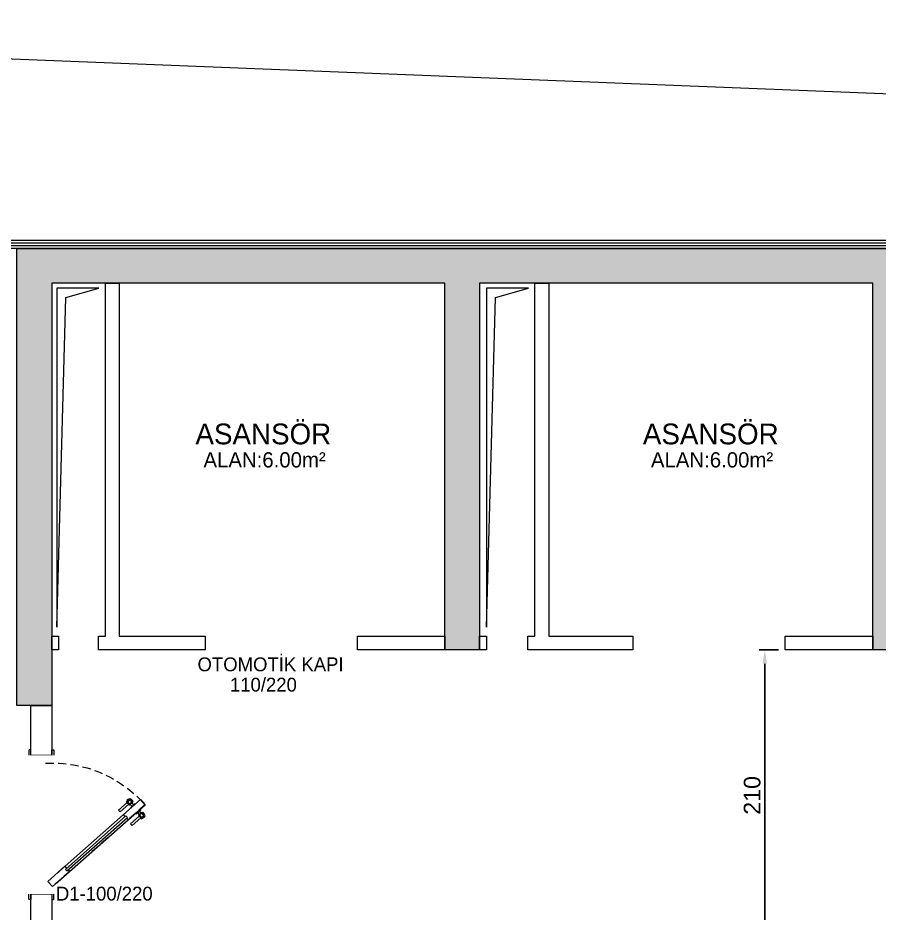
# Model space of a CAD drawing. Header units: millimetres. Extents: x 7998 to 72132, y -12523 to 5591.
# Drawn here: x 64705 to 65327, y -7310 to -6663 of the extents above; entities that cross this region are included whole.
import ezdxf

# ---------------------------------------------------------------- set-up
doc = ezdxf.new("R2010")
doc.units = ezdxf.units.MM
for name, pattern in [('DASHED', [0.75, 0.5, -0.25]), ('DOT', [0.25, 0, -0.25]), ('HIDDEN', [9.525, 6.35, -3.175])]:
    doc.linetypes.add(name, pattern=pattern)
for name, color, linetype, lineweight in [('Xray_Area', 149, 'Continuous', 50), ('Xray_Back Layer', 251, 'HIDDEN', 0), ('Xray_Concrete Arme Column', 8, 'Continuous', 35), ('Xray_Partition Wall', 254, 'Continuous', 25), ('Xray_Slab', 165, 'Continuous', 15), ('Xray_Symbol No', 33, 'Continuous', 0), ('Xray_Text', 253, 'Continuous', 20), ('Xray_Text Area', 252, 'Continuous', 20)]:
    doc.layers.add(name, color=color, linetype=linetype, lineweight=lineweight)
doc.layers.add('Xray_Column Scan', color=7, linetype='Continuous', lineweight=13, true_color=0x525252)
doc.layers.add('Xray_Door', color=155, linetype='Continuous')
doc.styles.add('ALAN', font='GOTHIC.TTF', dxfattribs={"height": 18})
doc.styles.add('ARİEL', font='GOTHIC.TTF')
doc.styles.add('KAPI TEXT', font='GOTHIC.TTF', dxfattribs={"height": 12.5})
doc.styles.add('ODA ISIMLERI', font='GOTHIC.TTF', dxfattribs={"width": 0.8, "height": 27})
doc.styles.get("Standard").update_dxf_attribs({"font": 'arial.ttf'})
doc.dimstyles.new('IC OLCU', dxfattribs={"dimtxt": 12, "dimasz": 10, "dimexe": 4, "dimexo": 5, "dimgap": 3, "dimtad": 1, "dimdec": 0, "dimtxsty": 'Standard', "dimcen": 5, "dimdle": 10, "dimclrd": 154, "dimclre": 154, "dimclrt": 151, "dimadec": 0, "dimazin": 0, "dimtfac": 1, "dimtdec": 0, "dimtmove": 0, "dimatfit": 3, "dimfxl": 1, "dimarcsym": 0})

# ---------------------------------------------------------------- blocks, each defined once
blk = doc.blocks.new('*U755')
at = {"layer": 'Xray_Back Layer', "color": 250, "linetype": 'DOT', "lineweight": 0, "ltscale": 6, "true_color": 0x454545}
blk.add_lwpolyline([(95.11, 10), (95.11, 5.5), (4.85, 5.5), (4.85, 10)], close=True, dxfattribs=at)
at = {"layer": 'Xray_Door', "lineweight": 0}
for p, q in [((54.94, 74.33), (49.43, 68.09)), ((56.19, 73.23), (50.68, 66.98)), ((54.32, 74.89), (56.52, 77.39)), ((55.57, 73.78), (54.32, 74.89)), ((55.55, 76.91), (54.45, 75.66)), ((54.45, 75.66), (54.76, 75.39)), ((55.16, 74.84), (56.63, 76.51)), ((55.99, 74.1), (55.16, 74.84)), ((55.55, 76.91), (55.86, 76.64)), ((56.82, 72.68), (55.57, 73.78)), ((56.82, 73.37), (55.99, 74.1)), ((56.52, 77.39), (59.02, 75.18)), ((56.63, 76.51), (58.29, 75.04)), ((59.02, 75.18), (56.82, 72.68)), ((58.29, 75.04), (56.82, 73.37)), ((57.5, 77.08), (57.22, 76.77)), ((58.77, 71.96), (57.31, 73.24)), ((57.5, 77.08), (58.75, 75.98)), ((57.91, 70.98), (60.85, 74.31)), ((59.87, 73.21), (58.42, 74.49)), ((58.75, 75.98), (58.47, 75.66)), ((60.85, 74.31), (61.26, 73.94)), ((49.43, 68.09), (50.68, 66.98)), ((58.32, 70.61), (57.91, 70.98)), ((64.8, 65.63), (59.29, 59.38)), ((61.94, 67.42), (62.35, 67.05)), ((62.35, 67.05), (65.29, 70.39)), ((63.22, 68.03), (64.67, 66.75)), ((66.38, 68.68), (64.18, 66.18)), ((64.18, 66.18), (65.43, 65.08)), ((64.32, 69.28), (65.78, 68)), ((66.33, 67.94), (64.86, 66.28)), ((64.86, 66.28), (65.69, 65.54)), ((65.29, 70.39), (64.88, 70.75)), ((65.43, 65.08), (66.68, 63.98)), ((65.69, 65.54), (66.53, 64.81)), ((68, 66.47), (66.33, 67.94)), ((68.88, 66.48), (66.38, 68.68)), ((66.53, 64.81), (68, 66.47)), ((66.68, 63.98), (68.88, 66.48)), ((67.21, 68.51), (66.93, 68.2)), ((68.46, 67.41), (67.21, 68.51)), ((68.54, 65.46), (67.43, 64.21)), ((68.46, 67.41), (68.18, 67.1)), ((68.54, 65.46), (68.22, 65.73)), ((60.54, 58.28), (59.29, 59.38)), ((66.05, 64.53), (60.54, 58.28)), ((67.43, 64.21), (67.12, 64.48)), ((3.74, 10.5), (4.94, 10.5)), ((4.34, 9.9), (4.34, 11.1))]:
    blk.add_line(p, q, dxfattribs=at)
for points in [[(64.36, 77.45), (68.11, 74.15), (9.11, 7.28), (5.36, 10.58)], [(55.27, 64.64), (56.39, 63.65), (17.78, 19.89), (16.66, 20.88)], [(3.55, 10), (3.55, 10), (3.55, 10), (-4, 10), (-4, 11.3), (-3.8, 11.5), (3.35, 11.5), (3.55, 11.3)], [(3.55, -5), (3.55, -2), (2.55, -2), (2.55, -5), (1.25, -5), (1.25, 10), (4.75, 10), (4.75, 10), (4.75, 10), (4.75, 5.4), (5.75, 5.4), (5.75, -5)], [(96.45, -5), (96.45, -1), (97.45, -1), (97.45, -5), (98.75, -5), (98.75, 10), (95.25, 10), (95.25, 10), (95.25, 10), (95.25, 5.4), (94.25, 5.4), (94.25, -5)], [(96.45, 10), (96.45, 10), (96.45, 10), (104, 10), (104, 11.3), (103.8, 11.5), (96.65, 11.5), (96.45, 11.3)], [(3.55, -3), (2.55, -3), (2.55, -5), (-4, -5), (-4, -6.3), (-3.8, -6.5), (3.35, -6.5), (3.55, -6.3), (3.55, -3)], [(96.45, -1.5), (97.45, -1.5), (97.45, -5), (104, -5), (104, -6.3), (103.8, -6.5), (96.65, -6.5), (96.45, -6.3), (96.45, -1.5)]]:
    blk.add_lwpolyline(points, close=True, dxfattribs=at)
blk.add_lwpolyline([(55.87, 63.06), (57.26, 61.84), (68.11, 74.15), (64.36, 77.45), (53.51, 65.15), (54.75, 64.05)], dxfattribs=at)
blk.add_circle((4.34, 10.5), 0.5, dxfattribs=at)
at = {"layer": 'Xray_Partition Wall', "lineweight": 0}
for p, q in [((0, -5), (0, 10)), ((100, 10), (100, -5))]:
    blk.add_line(p, q, dxfattribs=at)
at = {"color": 250, "lineweight": 0, "true_color": 0x1c1c1c}
blk.add_wipeout([(0, 14), (100, 14), (100, -11), (0, -11)], dxfattribs=at).dxf.layer = 'Xray_Back Layer'
at = {"layer": 'Xray_Door', "linetype": 'DASHED', "lineweight": 0, "ltscale": 12}
blk.add_lwpolyline([(94.4, 5.55, 0.230024), (64.36, 77.45), (5.36, 10.58)], format="xyb", dxfattribs=at)
at = {"layer": 'Xray_Door', "lineweight": 0}
blk.add_lwpolyline([(17.46, 21.79), (16.22, 22.89), (5.36, 10.58), (9.11, 7.28), (19.97, 19.58), (18.58, 20.8)], dxfattribs=at)
blk = doc.blocks.new('*D2709')
at = {"color": 154, "lineweight": -2, "transparency": 16777216}
for p, q in [((65253.89, -7119.9), (65240.1, -7119.9)), ((65244.1, -7319.91), (65244.1, -7129.9)), ((65249.02, -7329.91), (65248.1, -7329.91))]:
    blk.add_line(p, q, dxfattribs=at)
at = {"color": 154, "transparency": 16777216}
for points in [[(65242.43, -7129.9), (65245.76, -7129.9), (65244.1, -7119.9)], [(65242.43, -7319.91), (65245.76, -7319.91), (65244.1, -7329.91)]]:
    blk.add_solid(points, dxfattribs=at)
at = {"layer": 'Defpoints', "color": 0, "transparency": 16777216}
for p in [(65244.1, -7119.9), (65258.89, -7119.9), (65244.02, -7329.91)]:
    blk.add_point(p, dxfattribs=at)
at = {"color": 151, "lineweight": 0, "transparency": 16777216, "insert": (65234.97, -7224.9), "char_height": 12, "attachment_point": 5, "rotation": 90}
blk.add_mtext('210', dxfattribs=at)

msp = doc.modelspace()

# ---------------------------------------------------------------- hatches: boundary and pattern name
at = {"layer": 'Xray_Column Scan', "linetype": 'Continuous', "lineweight": 0}
h = msp.add_hatch(dxfattribs=at)
h.set_pattern_fill('ANSI33', color=256, scale=2)
h.set_pattern_definition([(45, (56762.645, -11105.014), (-8.980256, 8.980256), []), (45, (56771.625, -11105.014), (-8.980256, 8.980256), [6.35, -3.175])])
h.paths.add_polyline_path([(64143.02, -7159.9), (64143.02, -6829.9), (64118.02, -6829.9), (64118.02, -7159.9)])
h.paths.add_polyline_path([(65347.02, -7119.9), (65347.02, -6829.9), (64703.79, -6829.9), (64703.79, -7159.9), (64729.02, -7159.9), (64729.02, -6854.9), (65013.02, -6854.9), (65013.02, -7119.9), (65038.02, -7119.9), (65038.02, -7109.9), (65038.02, -6854.9), (65322.02, -6854.9), (65322.02, -7119.9)])
h.paths.add_polyline_path([(65494.02, -6829.9), (65494.02, -7499.9), (65519.02, -7499.9), (65519.02, -7499.9), (65594.02, -7499.9), (65594.02, -7439.9), (65519.02, -7439.9), (65519.02, -6829.9)])

# ---------------------------------------------------------------- linework, layer by layer
at = {"layer": 'Xray_Area', "linetype": 'Continuous', "lineweight": 0}
msp.add_lwpolyline([(67058.6, -7106.18), (66804.08, -7131.12), (65519.02, -7257.04), (65528.93, -6726.29), (64107.48, -6669.65), (63969.84, -6663.47), (63917.99, -9021.55), (63882.55, -10621.1), (68003.63, -10621.09), (68006.86, -10369.65), (67810.03, -9689.32)], close=True, dxfattribs=at)
msp.add_lwpolyline([(64118.23, -10519.9), (67118.23, -10519.9), (67118.23, -7439.9), (65519.02, -7439.9), (65519.02, -6829.9), (64118.02, -6829.9), (64118.23, -10519.9)], dxfattribs=at)
at = {"layer": 'Xray_Concrete Arme Column', "linetype": 'Continuous', "lineweight": 0}
msp.add_lwpolyline([(65347.02, -6829.9), (65347.02, -7119.9), (65322.02, -7119.9), (65322.02, -6854.9), (65038.02, -6854.9), (65038.02, -7119.9), (65013.02, -7119.9), (65013.02, -6854.9), (64729.02, -6854.9), (64729.02, -7159.9), (64703.79, -7159.9), (64703.79, -6829.9)], close=True, dxfattribs=at)
at = {"layer": 'Xray_Partition Wall', "lineweight": 0}
for points in [[(64839.79, -7119.9), (64762.79, -7119.9), (64762.79, -7109.9), (64767.79, -7109.9), (64767.79, -6854.9), (64777.79, -6854.9), (64777.79, -7109.9), (64839.79, -7109.9)], [(65148.84, -7119.9), (65073.02, -7119.9), (65073.02, -7109.9), (65078.02, -7109.9), (65078.02, -6854.9), (65088.02, -6854.9), (65088.02, -7109.9), (65148.84, -7109.9)], [(64949.84, -7109.9), (65013.02, -7109.9), (65013.02, -7119.9), (64949.84, -7119.9)], [(65258.89, -7109.9), (65322.02, -7109.9), (65322.02, -7119.9), (65258.89, -7119.9)], [(64714.02, -7159.9), (64729.02, -7159.9), (64729.02, -7339.91), (64714.02, -7339.91)]]:
    msp.add_lwpolyline(points, close=True, dxfattribs=at)
for points in [[(64763.17, -6858.71), (64732.74, -6858.71), (64732.74, -7103.47), (64739.34, -6865.25), (64763.17, -6858.71)], [(65073.41, -6858.71), (65042.98, -6858.71), (65042.98, -7103.47), (65049.58, -6865.25), (65073.41, -6858.71)], [(64734.02, -7119.9), (64729.02, -7119.9), (64729.02, -7109.9), (64734.02, -7109.9), (64734.02, -7119.9)], [(65043.02, -7119.9), (65038.02, -7119.9), (65038.02, -7109.9), (65043.02, -7109.9), (65043.02, -7119.9)]]:
    msp.add_lwpolyline(points, dxfattribs=at)
at = {"layer": 'Xray_Slab', "linetype": 'Continuous', "lineweight": 0}
for points in [[(64112.23, -6823.9), (65525.02, -6823.9), (65525.02, -7433.36), (67124.23, -7433.9), (67124.23, -10525.9), (64112.23, -10525.9)], [(64114.23, -6825.9), (65523.02, -6825.9), (65523.02, -7435.36), (67122.23, -7435.9), (67122.23, -10523.9), (64114.23, -10523.9)], [(64116.23, -6827.9), (65521.02, -6827.9), (65521.02, -7437.36), (67120.23, -7437.9), (67120.23, -10521.9), (64116.23, -10521.9)]]:
    msp.add_lwpolyline(points, close=True, dxfattribs=at)

# ---------------------------------------------------------------- texts
at = {"layer": 'Xray_Text', "lineweight": 0, "style": 'ARİEL'}
for s, p in [('OTOMOTİK KAPI', (64834.33, -7135.26)), ('110/220', (64857.75, -7149.95))]:
    msp.add_text(s, height=10, dxfattribs=at).set_placement(p)
at = {"layer": 'Xray_Text Area', "lineweight": 0}
for s, height, style, p in [('ASANSÖR', 15, 'ODA ISIMLERI', (64832.82, -6971.41)), ('ASANSÖR', 15, 'ODA ISIMLERI', (65156.01, -6971.41)), ('ALAN:6.00m²', 11, 'ALAN', (64838.64, -6988.1)), ('ALAN:6.00m²', 11, 'ALAN', (65161.83, -6988.1))]:
    msp.add_text(s, height=height, dxfattribs=dict(at, style=style)).set_placement(p)

# ---------------------------------------------------------------- dimensions: what is measured, and where the dimension line sits
at = {"lineweight": 0}
dim = msp.add_linear_dim(base=(65244.1, -7119.9), p1=(65244.02, -7329.91), p2=(65258.89, -7119.9), angle=90, dimstyle='IC OLCU', dxfattribs=at)
dim.commit()
dim.dimension.update_dxf_attribs({"geometry": '*D2709', "text_midpoint": (65234.97, -7224.9)})

# ---------------------------------------------------------------- next in the draw order: block references
at = {"layer": 'Xray_Door', "lineweight": 0, "xscale": -1, "rotation": 270}
msp.add_blockref('*U755', (64719.02, -7296.08), dxfattribs=at)

# ---------------------------------------------------------------- next in the draw order: texts
at = {"layer": 'Xray_Symbol No', "lineweight": 0, "style": 'KAPI TEXT'}
msp.add_text('D1-100/220', height=10, dxfattribs=at).set_placement((64732.05, -7300.84))

doc.saveas('drawing.dxf')
